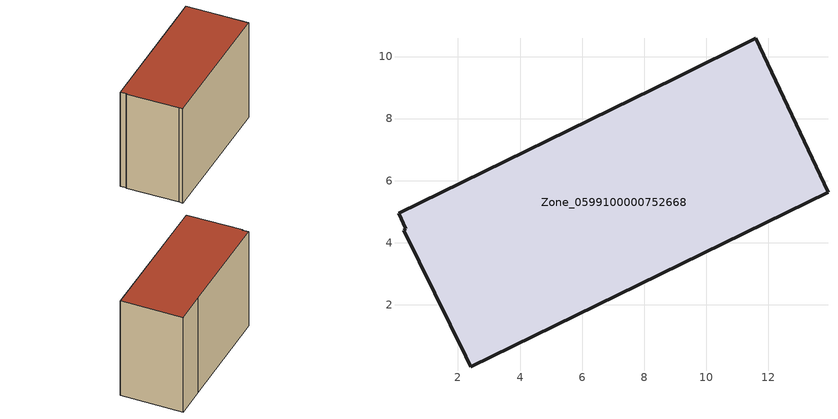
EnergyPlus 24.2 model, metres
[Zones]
Zone_0599100000752668
 floor ground (C_G): 2.25,0.34 0.25,4.4 0.32,4.44 0.08,4.96 9.01,9.3 11.6,10.59 13.93,5.62 2.41,0.01 z0
 wall outside (C_F): 13.93,5.62 11.6,10.59 9.01,9.3 0.08,4.96 0.32,4.44 0.25,4.4 2.25,0.34 2.41,0.01 13.93,5.62 z0:9.14
 roof outside (C_R): 0.25,4.4 2.25,0.34 2.41,0.01 13.93,5.62 11.6,10.59 9.01,9.3 0.08,4.96 0.32,4.44 z9.14
[BUILDING]
Pand.0599100000752668: North Axis=0; Terrain=City; Loads Convergence Tolerance Value=0.04; Temperature Convergence Tolerance Value=0.4; Solar Distribution=FullExterior; Maximum Number of Warmup Days=25; Minimum Number of Warmup Days=1
[Site:Location]
Rotterdam.The.Hague.AP_ZH_NLD Design_Conditions: Latitude=51.96; Longitude=4.45; Time Zone=1; Elevation=-4.5
[SITE:GROUNDTEMPERATURE:BUILDINGSURFACE]
18, 18, 18, 18, 18, 18, 18, 18, 18, 18, 18, 18
[MATERIAL] Thermal Absorptance=0.9; Solar Absorptance=0.7; Visible Absorptance=0.7
Name | Roughness | Thickness | Conductivity | Density | Specific Heat
G.TC.2006-2014 | MediumSmooth | 0.15 | 0.06 | 540 | 1210
F.TC.2006-2014 | Rough | 0.3 | 0.12 | 1920 | 840
R.TC.2006-2014 | MediumRough | 0.2 | 0.08 | 1500 | 1000
[CONSTRUCTION]
C_G: G.TC.2006-2014
C_F: F.TC.2006-2014
C_R: R.TC.2006-2014
[ZONE]
Zone_0599100000752668: Type=1; Multiplier=1; Ceiling Height=Autocalculate; Volume=Autocalculate; Floor Area=autocalculate; Part of Total Floor Area=Yes
[ZONEINFILTRATION:DESIGNFLOWRATE]
Infil_Zone_0599100000752668: Zone or ZoneList or Space or SpaceList=Zone_0599100000752668; Schedule=AlwaysOn; Design Flow Rate Calculation Method=Flow/Area; Flow Rate per Floor Area=0.0015; Constant Term Coefficient=1; Temperature Term Coefficient=0; Velocity Term Coefficient=0; Velocity Squared Term Coefficient=0
[HVACTEMPLATE:ZONE:IDEALLOADSAIRSYSTEM]
Zone_0599100000752668: Maximum Heating Supply Air Temperature=50; Minimum Cooling Supply Air Temperature=13; Maximum Heating Supply Air Humidity Ratio=0.0156; Minimum Cooling Supply Air Humidity Ratio=0.0077; Heating Limit=NoLimit; Cooling Limit=NoLimit; Dehumidification Control Type=ConstantSensibleHeatRatio; Cooling Sensible Heat Ratio=0.7; Dehumidification Setpoint=60; Humidification Control Type=None; Humidification Setpoint=30; Outdoor Air Method=None; Outdoor Air Flow Rate per Person=0.00944; Outdoor Air Flow Rate per Zone Floor Area=0; Outdoor Air Flow Rate per Zone=0; Demand Controlled Ventilation Type=None; Outdoor Air Economizer Type=NoEconomizer; Heat Recovery Type=None; Sensible Heat Recovery Effectiveness=0.7; Latent Heat Recovery Effectiveness=0.65
[ZONECONTROL:THERMOSTAT]
ThermostatControl_Zone_0599100000752668: Zone or ZoneList=Zone_0599100000752668; Control Type Schedule=DualSetpointControlType; Control 1=Thermostat_Zone_0599100000752668; Temperature Difference Between Cutout And Setpoint=0
[THERMOSTATSETPOINT:DUALSETPOINT]
Thermostat_Zone_0599100000752668: Heating Setpoint Temperature Schedule=HeatingSetpoint_Zone_0599100000752668; Cooling Setpoint Temperature Schedule=CoolingSetpoint_Zone_0599100000752668
[SCHEDULE:COMPACT]
HeatingSetpoint_Zone_0599100000752668: Through: 12/31, For: AllDays, Until: 24:00, 21
CoolingSetpoint_Zone_0599100000752668: Through: 12/31, For: AllDays, Until: 24:00, 24
DualSetpointControlType: Through: 12/31, For: AllDays, Until: 24:00, 4
AlwaysOn: Through: 12/31, For: AllDays, Until: 24:00, 1
